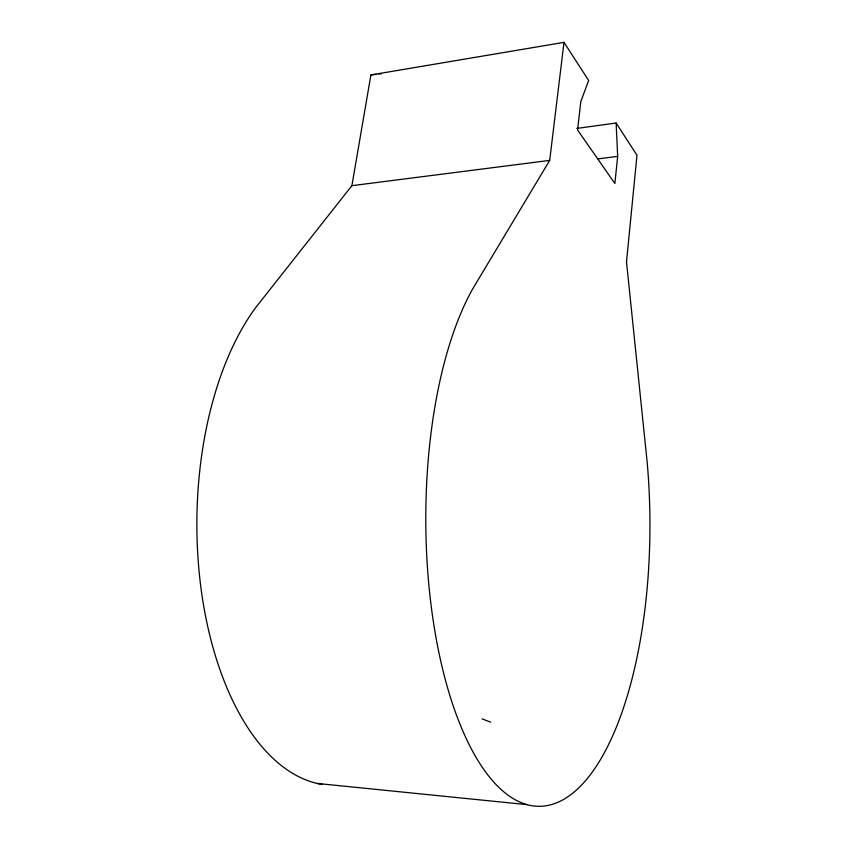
<?xml version="1.0" encoding="UTF-8"?>
<svg xmlns="http://www.w3.org/2000/svg" width="847" height="847" viewBox="0 0 847 847"><rect width="100%" height="100%" fill="white"/><g stroke="black" fill="none" stroke-linecap="round" stroke-linejoin="round"><path stroke-width="1.27" d="M576.828 128.426L616.14 123.006L617.675 156.388L614.869 183.513L577.559 129.993L580.83 101.471L588.665 80.518L563.996 42.35L370.912 74.938L351.886 185.684L255.625 307.673A263.65 138.357 -89.6 0 0 201.544 592.254A263.65 138.357 -89.6 0 0 322.506 784.481M616.14 123.006L636.986 155.255L626.505 261.861L647.172 462.293A284.285 112.069 89.7 0 1 576.976 789.531A284.285 112.069 89.7 0 1 438.979 652.942A284.285 112.069 89.7 0 1 472.425 289.346L549.703 160.39L563.996 42.35M351.886 185.684L549.703 160.39M598.024 158.876L617.675 156.388M370.912 74.938L376.153 74.345M378.778 74.049L381.404 73.742M317.17 783.443L527.088 804.65M482.091 718.881L490.614 722.131"/></g></svg>
